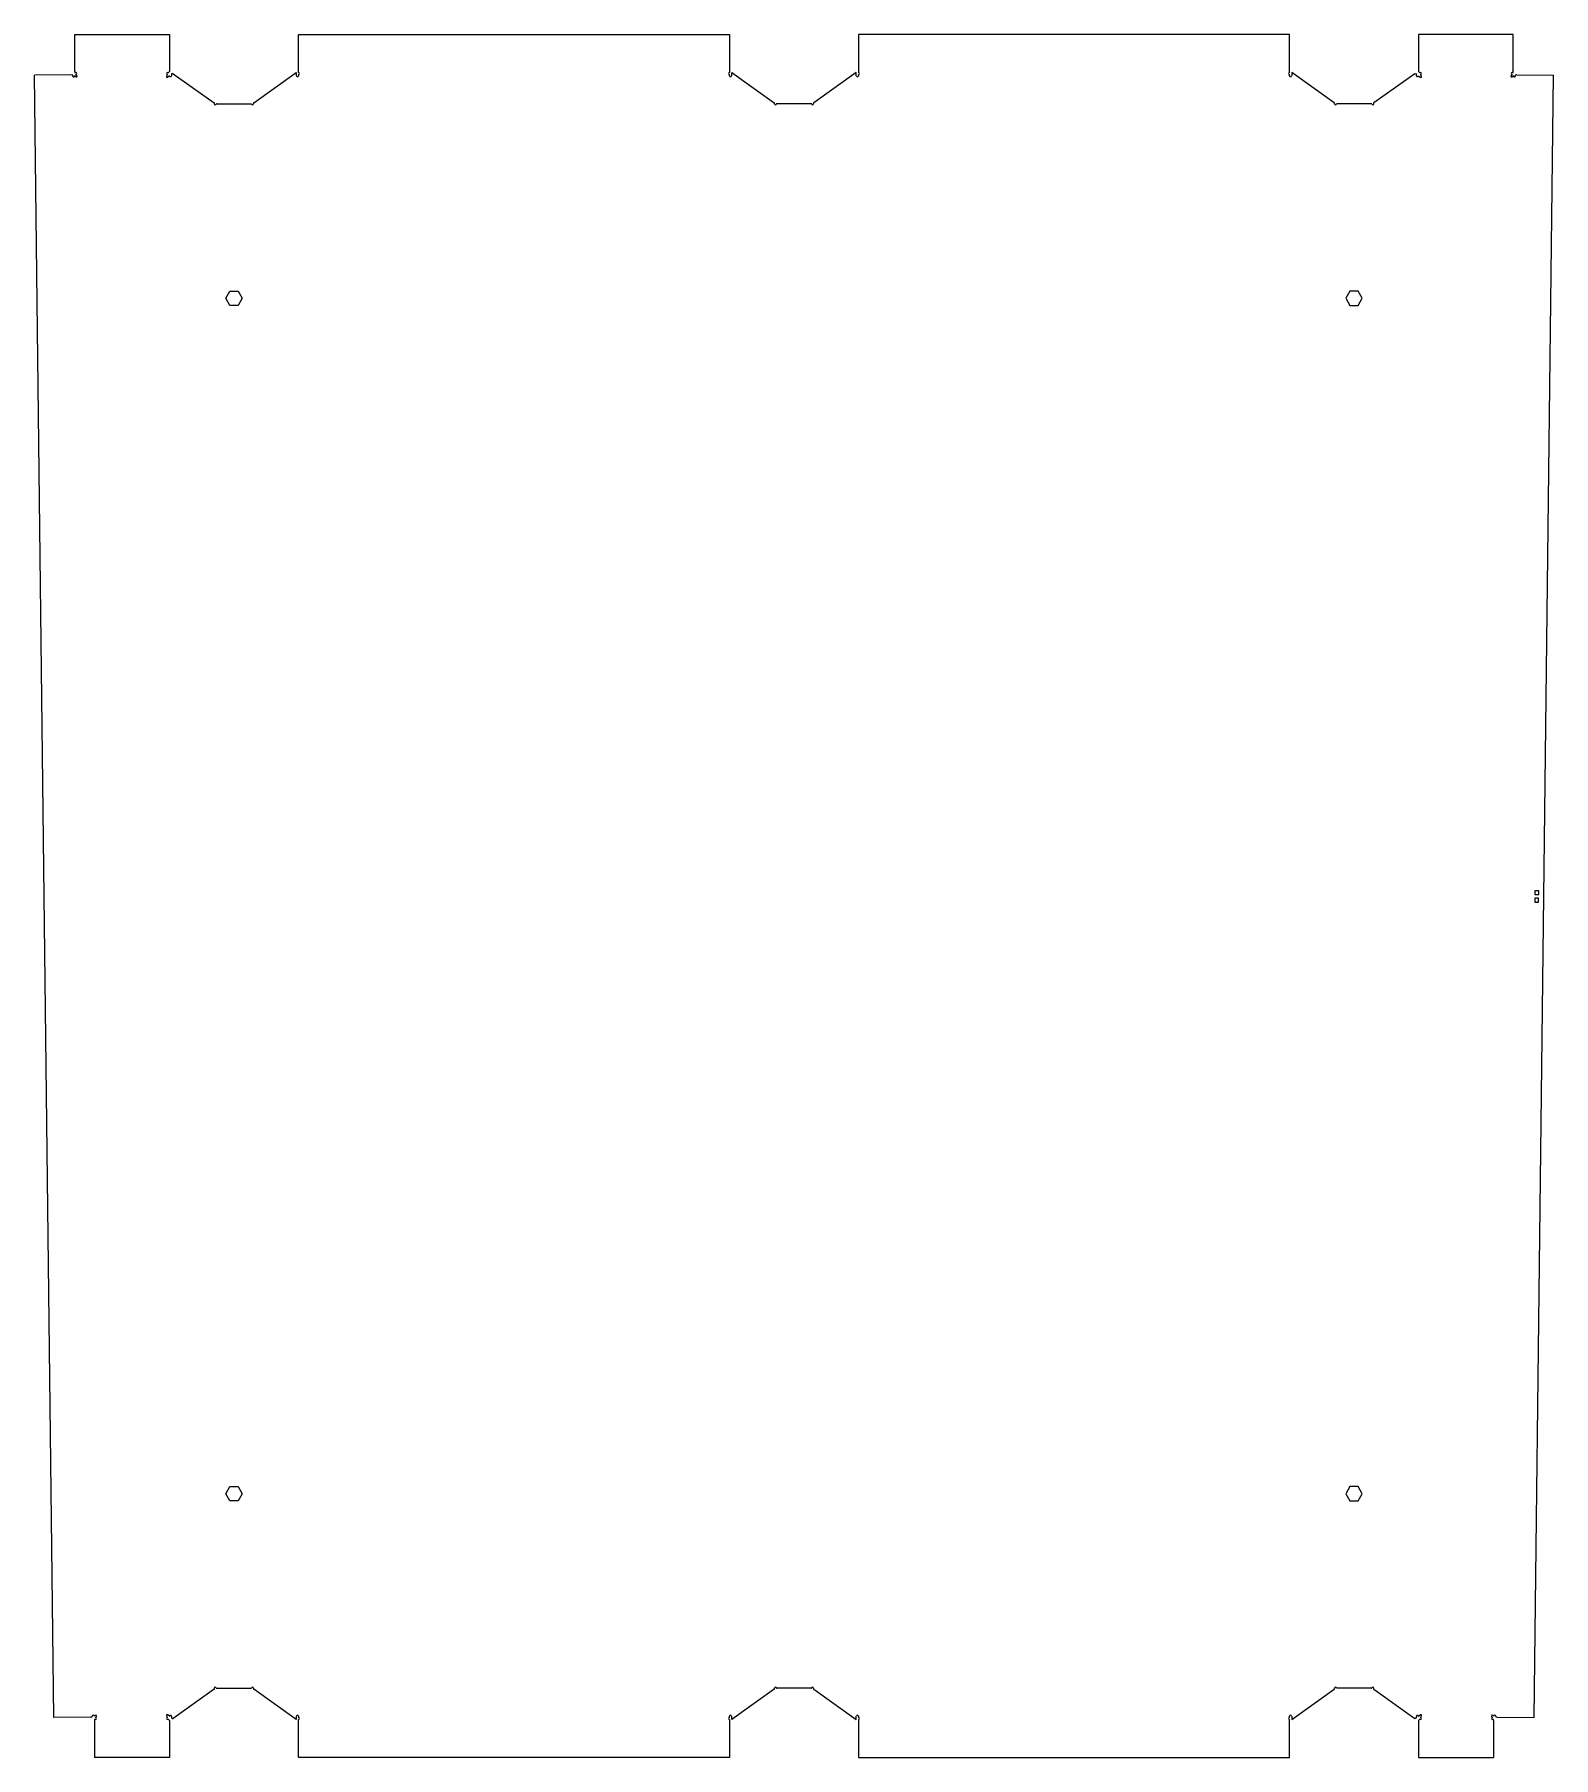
# Model space of a CAD drawing. Header units: millimetres. Extents: x -597 to 597, y -1441 to -86.
import ezdxf

# ---------------------------------------------------------------- set-up
doc = ezdxf.new("R2010")
doc.units = ezdxf.units.MM

msp = doc.modelspace()

# ---------------------------------------------------------------- linework, layer by layer
at = {"color": 7, "linetype": 'Continuous', "lineweight": 25}
for p, q in [((-565.4, -115.5), (-565.4, -86.5)), ((-565.4, -86.5), (-491.1, -86.5)), ((-491.1, -86.5), (-491.1, -115.5)), ((-389.5, -116.5), (-389.5, -86.5)), ((-389.5, -86.5), (-50.8, -86.5)), ((-50.8, -86.5), (-50.8, -116.5)), ((50.8, -86.5), (50.8, -116.5)), ((389.5, -86.5), (50.8, -86.5)), ((389.5, -116.5), (389.5, -86.5)), ((491.1, -86.5), (491.1, -115.5)), ((565.4, -86.5), (491.1, -86.5)), ((565.4, -115.5), (565.4, -86.5)), ((-568.2, -118.2), (-597.1, -118.6)), ((-581.8, -1409.9), (-597.1, -118.6)), ((-567.1, -118.4), (-568.2, -118.2)), ((-567.1, -119.1), (-567.1, -118.4)), ((-564.6, -119.7), (-565.6, -119.1)), ((-565.4, -115.5), (-565.3, -116.5)), ((-565.3, -116.5), (-564.6, -116.5)), ((-564.6, -118), (-563.9, -119)), ((-493.2, -119), (-492.6, -118)), ((-492.6, -116.5), (-491.7, -116.5)), ((-491.1, -119), (-492.2, -120.1)), ((-491.7, -116.5), (-491.1, -115.5)), ((-491, -118.9), (-491.1, -119)), ((-489.3, -117.5), (-489.5, -117.6)), ((-489.5, -117.6), (-489.5, -118.9)), ((-488.1, -117.3), (-455.8, -140.1)), ((-424.8, -140.1), (-391.3, -116.4)), ((-391.3, -116.4), (-391.3, -119)), ((-391.2, -119), (-391.3, -119)), ((-389.5, -119), (-389.7, -119)), ((-389.5, -118), (-389.5, -119)), ((-50.8, -119), (-50.8, -118)), ((-50.6, -119), (-50.8, -119)), ((-49, -119), (-49.1, -119)), ((-49, -119), (-49, -116.4)), ((-49, -116.4), (-15.5, -140.1)), ((49, -116.4), (15.5, -140.1)), ((49, -119), (49, -116.4)), ((49.1, -119), (49, -119)), ((50.8, -119), (50.6, -119)), ((50.8, -118), (50.8, -119)), ((389.5, -119), (389.5, -118)), ((389.7, -119), (389.5, -119)), ((391.3, -119), (391.2, -119)), ((391.3, -116.4), (391.3, -119)), ((424.8, -140.1), (391.3, -116.4)), ((488.1, -117.3), (455.8, -140.1)), ((489.5, -117.6), (489.3, -117.5)), ((489.5, -118.9), (489.5, -117.6)), ((491.1, -119), (491, -118.9)), ((491.1, -115.5), (491.7, -116.5)), ((491.1, -119), (492.2, -120.1)), ((491.7, -116.5), (492.6, -116.5)), ((492.6, -118), (493.2, -119)), ((563.9, -119), (564.6, -118)), ((564.6, -116.5), (565.3, -116.5)), ((565.6, -119.1), (564.6, -119.7)), ((565.3, -116.5), (565.4, -115.5)), ((568.2, -118.2), (567.1, -118.4)), ((567.1, -118.4), (567.1, -119.1)), ((568.2, -118.2), (597.1, -118.6)), ((581.8, -1409.9), (597.1, -118.6)), ((-455.7, -140.2), (-455.8, -140.1)), ((-455.7, -141), (-455.7, -140.2)), ((-454.1, -141), (-454.2, -141)), ((-454.1, -141), (-426.6, -141)), ((-426.4, -141), (-426.6, -141)), ((-424.8, -140.1), (-424.9, -140.2)), ((-424.9, -140.2), (-424.9, -141)), ((-15.4, -140.2), (-15.5, -140.1)), ((-15.4, -141), (-15.4, -140.2)), ((-13.8, -141), (-13.9, -141)), ((13.8, -141), (-13.8, -141)), ((13.9, -141), (13.8, -141)), ((15.5, -140.1), (15.4, -140.2)), ((15.4, -140.2), (15.4, -141)), ((424.9, -140.2), (424.8, -140.1)), ((424.9, -141), (424.9, -140.2)), ((426.6, -141), (426.4, -141)), ((454.1, -141), (426.6, -141)), ((454.2, -141), (454.1, -141)), ((455.8, -140.1), (455.7, -140.2)), ((455.7, -140.2), (455.7, -141)), ((-446.8, -293.9), (-443.6, -288.3)), ((-443.6, -299.5), (-446.8, -293.9)), ((-443.6, -288.3), (-437.1, -288.3)), ((-437.1, -288.3), (-433.9, -293.9)), ((-433.9, -293.9), (-437.1, -299.5)), ((437.1, -288.3), (433.9, -293.9)), ((433.9, -293.9), (437.1, -299.5)), ((443.6, -288.3), (437.1, -288.3)), ((446.8, -293.9), (443.6, -288.3)), ((443.6, -299.5), (446.8, -293.9)), ((-437.1, -299.5), (-443.6, -299.5)), ((437.1, -299.5), (443.6, -299.5)), ((585.4, -765.7), (582.4, -765.7)), ((582.4, -765.7), (582.4, -768.7)), ((582.4, -768.7), (585.4, -768.7)), ((585.5, -759.7), (582.5, -759.7)), ((582.5, -759.7), (582.5, -762.7)), ((582.5, -762.7), (585.5, -762.7)), ((585.4, -768.7), (585.4, -765.7)), ((585.5, -762.7), (585.5, -759.7)), ((-446.8, -1233.9), (-443.6, -1228.3)), ((-443.6, -1228.3), (-437.1, -1228.3)), ((-437.1, -1228.3), (-433.9, -1233.9)), ((437.1, -1228.3), (433.9, -1233.9)), ((443.6, -1228.3), (437.1, -1228.3)), ((446.8, -1233.9), (443.6, -1228.3)), ((-443.6, -1239.5), (-446.8, -1233.9)), ((-437.1, -1239.5), (-443.6, -1239.5)), ((-433.9, -1233.9), (-437.1, -1239.5)), ((433.9, -1233.9), (437.1, -1239.5)), ((437.1, -1239.5), (443.6, -1239.5)), ((443.6, -1239.5), (446.8, -1233.9)), ((-455.8, -1387.6), (-488.1, -1410.5)), ((-455.8, -1387.6), (-455.7, -1387.5)), ((-455.7, -1387.5), (-455.7, -1386.8)), ((-454.2, -1386.8), (-454.1, -1386.8)), ((-454.1, -1386.8), (-426.6, -1386.8)), ((-426.6, -1386.8), (-426.4, -1386.8)), ((-424.9, -1386.8), (-424.9, -1387.5)), ((-424.9, -1387.5), (-424.8, -1387.6)), ((-391.3, -1411.3), (-424.8, -1387.6)), ((-15.5, -1387.6), (-49, -1411.3)), ((-15.5, -1387.6), (-15.4, -1387.5)), ((-15.4, -1387.5), (-15.4, -1386.8)), ((-13.9, -1386.8), (-13.8, -1386.8)), ((13.8, -1386.8), (-13.8, -1386.8)), ((13.8, -1386.8), (13.9, -1386.8)), ((15.4, -1386.8), (15.4, -1387.5)), ((15.4, -1387.5), (15.5, -1387.6)), ((15.5, -1387.6), (49, -1411.3)), ((391.3, -1411.3), (424.8, -1387.6)), ((424.8, -1387.6), (424.9, -1387.5)), ((424.9, -1387.5), (424.9, -1386.8)), ((426.4, -1386.8), (426.6, -1386.8)), ((454.1, -1386.8), (426.6, -1386.8)), ((454.1, -1386.8), (454.2, -1386.8)), ((455.7, -1386.8), (455.7, -1387.5)), ((455.7, -1387.5), (455.8, -1387.6)), ((455.8, -1387.6), (488.1, -1410.5)), ((-551.8, -1409.4), (-551.8, -1408.7)), ((-550.3, -1408.7), (-549.3, -1408.1)), ((-548.5, -1408.8), (-549.2, -1409.8)), ((-492.6, -1409.8), (-493.2, -1408.8)), ((-491.1, -1408.8), (-492.2, -1407.7)), ((-491.1, -1408.8), (-491, -1408.9)), ((-489.5, -1408.9), (-489.5, -1410.2)), ((-391.3, -1408.8), (-391.2, -1408.8)), ((-391.3, -1408.8), (-391.3, -1411.3)), ((-389.7, -1408.8), (-389.5, -1408.8)), ((-389.5, -1408.8), (-389.5, -1409.8)), ((-50.8, -1408.8), (-50.6, -1408.8)), ((-50.8, -1409.8), (-50.8, -1408.8)), ((-49.1, -1408.8), (-49, -1408.8)), ((-49, -1411.3), (-49, -1408.8)), ((49, -1408.8), (49.1, -1408.8)), ((49, -1411.3), (49, -1408.8)), ((50.6, -1408.8), (50.8, -1408.8)), ((50.8, -1408.8), (50.8, -1409.8)), ((389.5, -1408.8), (389.7, -1408.8)), ((389.5, -1409.8), (389.5, -1408.8)), ((391.2, -1408.8), (391.3, -1408.8)), ((391.3, -1408.8), (391.3, -1411.3)), ((489.5, -1410.2), (489.5, -1408.9)), ((491, -1408.9), (491.1, -1408.8)), ((491.1, -1408.8), (492.2, -1407.7)), ((493.2, -1408.8), (492.6, -1409.8)), ((549.2, -1409.8), (548.5, -1408.8)), ((549.3, -1408.1), (550.3, -1408.7)), ((551.8, -1408.7), (551.8, -1409.4)), ((-552.8, -1409.6), (-581.8, -1409.9)), ((-552.8, -1409.6), (-551.8, -1409.4)), ((-549.9, -1411.3), (-550, -1412.3)), ((-550, -1412.3), (-550, -1441.3)), ((-549.2, -1411.3), (-549.9, -1411.3)), ((-491.7, -1411.3), (-492.6, -1411.3)), ((-491.1, -1412.3), (-491.7, -1411.3)), ((-491.1, -1412.3), (-491.1, -1441.3)), ((-489.5, -1410.2), (-489.3, -1410.2)), ((-389.5, -1441.3), (-389.5, -1411.3)), ((-50.8, -1411.3), (-50.8, -1441.3)), ((50.8, -1411.3), (50.8, -1441.3)), ((389.5, -1441.3), (389.5, -1411.3)), ((489.3, -1410.2), (489.5, -1410.2)), ((491.7, -1411.3), (491.1, -1412.3)), ((491.1, -1412.3), (491.1, -1441.3)), ((492.6, -1411.3), (491.7, -1411.3)), ((549.9, -1411.3), (549.2, -1411.3)), ((550, -1412.3), (549.9, -1411.3)), ((550, -1412.3), (550, -1441.3)), ((551.8, -1409.4), (552.8, -1409.6)), ((552.8, -1409.6), (581.8, -1409.9)), ((-491.1, -1441.3), (-550, -1441.3)), ((-50.8, -1441.3), (-389.5, -1441.3)), ((50.8, -1441.3), (389.5, -1441.3)), ((491.1, -1441.3), (550, -1441.3))]:
    msp.add_line(p, q, dxfattribs=at)
for centre, radius, start, end in [((-566.4, -119.1), 0.75, 180.6821, 0.6821), ((-564.6, -117.2), 0.75, 270, 90), ((-564.2, -119.4), 0.5, 225.341, 45.341), ((-492.6, -117.2), 0.75, 90, 270), ((-492.7, -119.5), 0.75, 135, 315), ((-490.2, -118.9), 0.75, 180, 0), ((-390.4, -119), 0.75, 180, 0), ((-389.5, -117.2), 0.75, 270, 90), ((-50.8, -117.2), 0.75, 90, 270), ((-49.9, -119), 0.75, 180, 0), ((49.9, -119), 0.75, 180, 360), ((50.8, -117.2), 0.75, 270, 90), ((389.5, -117.2), 0.75, 90, 270), ((390.4, -119), 0.75, 180, 0), ((490.2, -118.9), 0.75, 180, 0), ((492.7, -119.5), 0.75, 225, 45), ((492.6, -117.2), 0.75, 270, 90), ((564.2, -119.4), 0.5, 134.659, 314.659), ((564.6, -117.2), 0.75, 90, 270), ((566.4, -119.1), 0.75, 179.3179, 359.3179), ((-455, -141), 0.75, 180, 0), ((-425.7, -141), 0.75, 180, 0), ((-14.6, -141), 0.75, 180, 0), ((14.6, -141), 0.75, 180, 360), ((425.7, -141), 0.75, 180, 360), ((455, -141), 0.75, 180, 360), ((-455, -1386.8), 0.75, 0, 180), ((-425.7, -1386.8), 0.75, 0, 180), ((-14.6, -1386.8), 0.75, 0, 180), ((14.6, -1386.8), 0.75, 0, 180), ((425.7, -1386.8), 0.75, 0, 180), ((455, -1386.8), 0.75, 0, 180), ((-551, -1408.7), 0.75, 0.6821, 180.6821), ((-548.9, -1408.4), 0.5, 315.341, 135.341), ((-492.7, -1408.2), 0.75, 45, 225), ((-490.2, -1408.9), 0.75, 360, 180), ((-390.4, -1408.8), 0.75, 0, 180), ((-49.9, -1408.8), 0.75, 0, 180), ((49.9, -1408.8), 0.75, 0, 180), ((390.4, -1408.8), 0.75, 0, 180), ((490.2, -1408.9), 0.75, 360, 180), ((492.7, -1408.2), 0.75, 315, 135), ((548.9, -1408.4), 0.5, 44.659, 224.659), ((551, -1408.7), 0.75, 359.3179, 179.3179), ((-549.2, -1410.5), 0.75, 270, 90), ((-492.6, -1410.5), 0.75, 90, 270), ((-389.5, -1410.5), 0.75, 270, 90), ((-50.8, -1410.5), 0.75, 90, 270), ((50.8, -1410.5), 0.75, 270, 90), ((389.5, -1410.5), 0.75, 90, 270), ((492.6, -1410.5), 0.75, 270, 90), ((549.2, -1410.5), 0.75, 90, 270)]:
    msp.add_arc(centre, radius, start, end, dxfattribs=at)
for points in [[(-488.1, -117.3), (-488.4, -117.1), (-488.8, -117.2), (-489.3, -117.5)], [(488.1, -117.3), (488.4, -117.1), (488.8, -117.2), (489.3, -117.5)], [(-489.3, -1410.2), (-488.8, -1410.6), (-488.4, -1410.6), (-488.1, -1410.5)], [(489.3, -1410.2), (488.8, -1410.6), (488.4, -1410.6), (488.1, -1410.5)]]:
    msp.add_open_spline(points, degree=3, dxfattribs=at)

doc.saveas('drawing.dxf')
